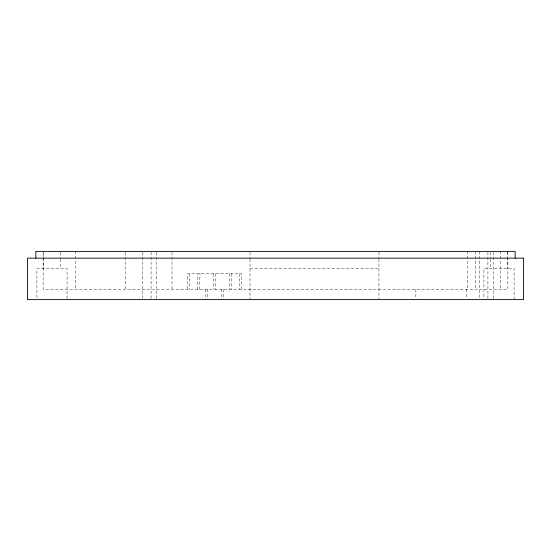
<?xml version="1.0" encoding="UTF-8"?>
<svg xmlns="http://www.w3.org/2000/svg" width="551" height="551" viewBox="0 0 551 551"><rect width="100%" height="100%" fill="white"/><g stroke="black" fill="none" stroke-linecap="round" stroke-linejoin="round"><path stroke-width="0.41" stroke-dasharray="2.75 2.07" d="M67.057 298.766L67.057 268.544L36.903 268.544L36.903 298.766M197.389 289.337L198.036 273.744M199.407 289.337L200.054 273.744M250.03 268.544L378.943 268.544M231.172 273.744L231.819 289.337M229.154 273.744L229.801 289.337M514.097 299.606L514.083 268.544L483.943 268.544L483.943 299.606M507.857 252.234L507.857 289.337L43.143 289.337L43.143 251.394M507.333 251.394L507.333 256.539M507.333 257.393L507.333 268.544M500.783 251.394L500.783 289.337M493.303 252.241L493.303 298.759M490.7 252.248L490.7 258.254M490.7 259.115L490.7 268.544M487.91 252.241L487.91 299.606M479.198 251.394L479.198 298.759M475.63 251.394L475.63 289.337M467.317 251.394L467.317 289.337M466.793 289.337L466.793 298.752M415.847 289.337L415.847 298.752M378.943 252.234L378.943 258.24M378.943 258.998L378.943 298.766M250.03 252.234L250.03 258.24M250.03 258.998L250.03 299.606M241.607 289.337L241.607 273.744L187.609 273.744L187.609 289.337M239.589 273.744L239.589 289.337M223.41 289.337L223.41 299.606M221.392 289.337L221.392 299.606M215.613 273.744L215.613 289.337M213.595 273.744L213.595 289.337M207.817 289.337L207.817 299.606M205.798 289.337L205.798 299.606M189.627 273.744L189.627 289.337M172.008 252.234L172.008 289.337M156.463 252.241L156.463 299.606M151.077 252.241L151.077 298.759M142.358 252.241L142.358 298.759M125.318 252.234L125.318 289.337M75.37 251.394L75.37 289.337M60.3 252.248L60.3 258.254M60.3 259.115L60.3 268.544M43.667 251.394L43.667 256.539M43.667 257.393L43.667 268.544"/><path stroke-width="0.83" d="M515.13 258.15L515.13 251.394L35.87 251.394L35.87 258.15M523.45 258.15L27.55 258.15L27.55 299.606L523.45 299.606L523.45 258.15"/></g></svg>
